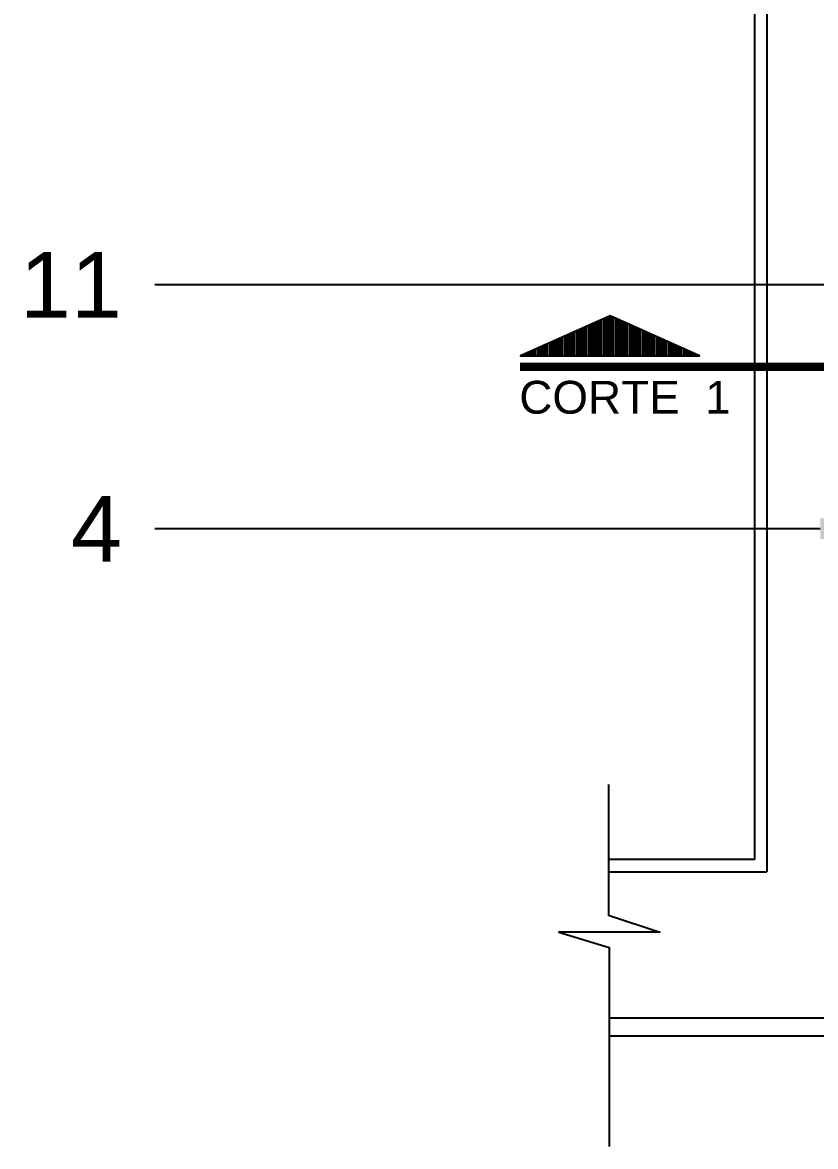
# Model space of a CAD drawing. Header units: metres. Extents: x 198 to 412, y -54 to 17.
# Drawn here: x 250.152 to 251.119, y -45.877 to -44.508 of the extents above; entities that cross this region are included whole.
import ezdxf
from ezdxf import colors
from ezdxf.entities.mleader import LeaderData, LeaderLine
from ezdxf.math import Vec2, Vec3

# ---------------------------------------------------------------- set-up
doc = ezdxf.new("R2010")
doc.units = ezdxf.units.M
doc.header["$LTSCALE"] = 10
for name, color, linetype in [('02', 2, 'Continuous'), ('A-MUROS', 6, 'Continuous'), ('A-Revoques', 1, 'Continuous'), ('A-TEXTOS', 2, 'Continuous'), ('Texto', 3, 'Continuous')]:
    doc.layers.add(name, color=color, linetype=linetype)
doc.styles.add('ARIAL', font='arial.ttf')

msp = doc.modelspace()

# ---------------------------------------------------------------- hatches: boundary and pattern name
at = {"layer": 'Texto'}
h = msp.add_hatch(dxfattribs=at)
h.set_pattern_fill('_USER', color=251, scale=0.0025, angle=270, pattern_type=0)
h.set_pattern_definition([(270, (1546.6425763, -414.456083), (0.0025, -5e-19), [])])
h.paths.add_polyline_path([(250.8683, -44.8655), (250.7591, -44.9142), (250.9774, -44.9142)])

# ---------------------------------------------------------------- linework, layer by layer
at = {"layer": '02', "color": 3}
msp.add_lwpolyline([(250.8665, -45.4363), (250.8665, -45.5956), (250.9289, -45.6163), (250.8057, -45.6163), (250.867, -45.6349), (250.867, -45.8772)], dxfattribs=at)
at = {"layer": 'A-MUROS', "transparency": 33554687}
for p, q in [((251.0593, -43.0976), (251.0593, -45.5426)), ((253.101, -45.7217), (250.867, -45.721))]:
    msp.add_line(p, q, dxfattribs=at)
msp.add_lwpolyline([(250.8665, -45.5426), (251.0593, -45.5426)], dxfattribs=at)
at = {"layer": 'A-Revoques', "transparency": 33554687}
for p, q in [((251.0443, -43.0826), (251.0443, -45.5276)), ((251.0443, -45.5276), (250.8665, -45.5276)), ((250.867, -45.7426), (253.101, -45.7426))]:
    msp.add_line(p, q, dxfattribs=at)
at = {"layer": 'Texto', "color": 251}
msp.add_lwpolyline([(250.8683, -44.8655), (250.7591, -44.9142), (250.9774, -44.9142)], close=True, dxfattribs=at)
at = {"layer": 'Texto', "color": 251, "const_width": 0.01}
msp.add_lwpolyline([(250.7585, -44.9275), (251.3351, -44.9275)], dxfattribs=at)

# ---------------------------------------------------------------- texts
at = {"layer": 'Texto', "insert": (250.7576, -44.9851), "char_height": 0.04, "width": 0.382711, "attachment_point": 7, "style": 'ARIAL'}
msp.add_mtext('CORTE  1', dxfattribs=at)

# ---------------------------------------------------------------- leaders
at = {"layer": 'A-TEXTOS'}
ml = msp.add_multileader_mtext('Standard', dxfattribs=at)
ml.set_content('11', color=256, style='ARIAL')
ml.set_leader_properties(color=1)
ml.build(insert=Vec2(0, 0))
ml.multileader.update_dxf_attribs({"has_text_frame": 1, "arrow_head_size": 0.08, "scale": 0.02})
ctx = ml.context
ctx.base_point, ctx.scale, ctx.char_height, ctx.arrow_head_size, ctx.landing_gap_size, ctx.plane_origin = Vec3(250.1417, -44.8277), 0.02, 0.08, 0.08, 0.04, Vec3(252.0348, -44.8277)
ctx.text_align_type = 2
notes = []
notes.append((ctx, [(0, (1, 1, 0), (251.3789, -44.8277), (-1, 0), 1.0655, [(0, [(251.4963, -44.994)], 0, [])])]))
ctx.mtext.insert, ctx.mtext.alignment, ctx.mtext.flow_direction = Vec3(250.2734, -44.7877), 3, 5
ml = msp.add_multileader_mtext('Standard', dxfattribs=at)
ml.set_content('4', color=256, style='ARIAL')
ml.set_leader_properties(color=1)
ml.build(insert=Vec2(0, 0))
ml.multileader.update_dxf_attribs({"has_text_frame": 1, "arrow_head_size": 0.08, "scale": 0.02})
ctx = ml.context
ctx.base_point, ctx.scale, ctx.char_height, ctx.arrow_head_size, ctx.landing_gap_size, ctx.plane_origin = Vec3(250.178, -45.1247), 0.02, 0.08, 0.08, 0.04, Vec3(252.0513, -45.1247)
ctx.text_align_type = 2
notes.append((ctx, [(0, (1, 1, 0), (250.4734, -45.1247), (-1, 0), 0.16, [(0, [(251.2043, -45.1247)], 0, [])])]))
ctx.mtext.insert, ctx.mtext.alignment, ctx.mtext.flow_direction = Vec3(250.2734, -45.0847), 3, 5
for ctx, leaders in notes:
    for number, flags, end, landing, length, lines in leaders:
        leader = LeaderData()
        leader.index, (leader.has_last_leader_line, leader.has_dogleg_vector, leader.attachment_direction) = number, flags
        leader.last_leader_point, leader.dogleg_vector, leader.dogleg_length = Vec3(end), Vec3(landing), length
        for number, points, colour, breaks in lines:
            line = LeaderLine()
            line.index, line.vertices, line.color, line.breaks = number, Vec3.list(points), colors.encode_raw_color(colour), breaks
            leader.lines.append(line)
        ctx.leaders.append(leader)

doc.saveas('drawing.dxf')
